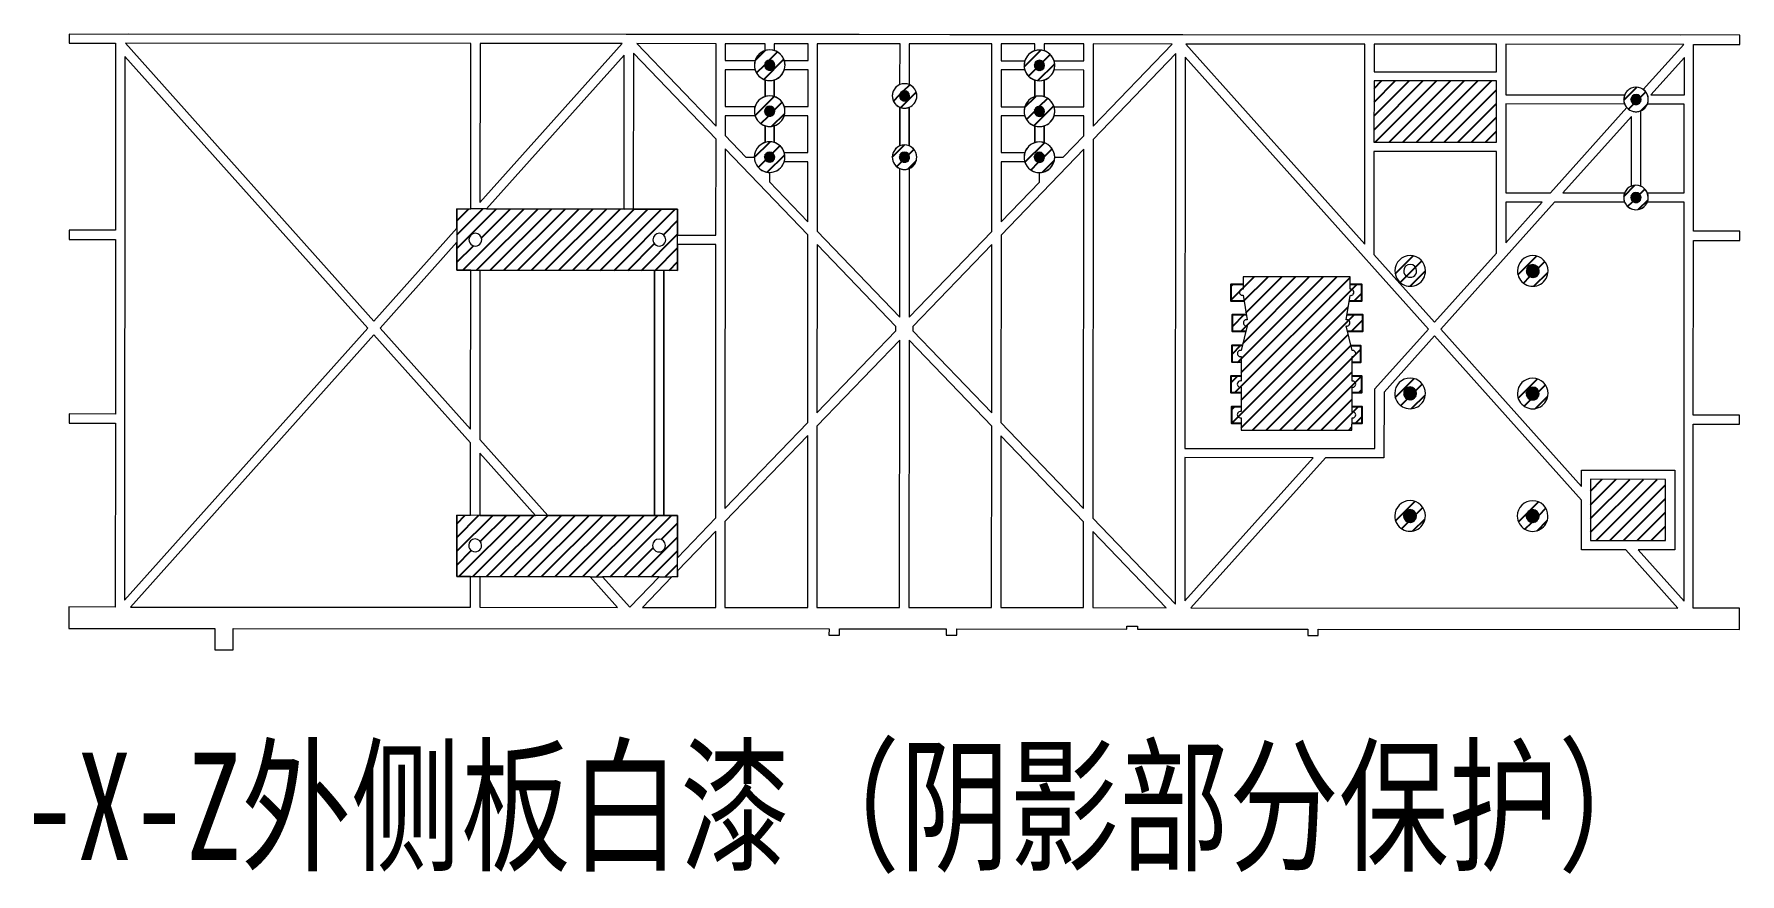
# Model space of a CAD drawing. Header units: millimetres. Extents: x 44 to 363, y 19 to 309.
# Drawn here: x 221.7 to 277.3, y 90.2 to 117.7 of the extents above; entities that cross this region are included whole.
import ezdxf

# ---------------------------------------------------------------- set-up
doc = ezdxf.new("R2010")
doc.units = ezdxf.units.MM
doc.styles.add('SLDTEXTSTYLE0', font='TXT', dxfattribs={"width": 0.75})

msp = doc.modelspace()

# ---------------------------------------------------------------- hatches: boundary and pattern name
h = msp.add_hatch()
h.set_pattern_fill('ANSI31', color=0, scale=0.1)
h.paths.add_polyline_path([(245.526, 116.645, 1), (245.856, 116.645, 1)], flags=0)
h.paths.add_polyline_path([(246.168, 116.495, 0.076321), (246.191, 116.645, 0.076321), (246.169, 116.795, 0.245091), (245.842, 117.122, 0.506548), (245.191, 116.646, 0.076321), (245.214, 116.496, 0.245091), (245.541, 116.168, 0.153536), (245.841, 116.168, 0.245091)])
h.paths.add_polyline_path([(245.526, 116.645, -1), (245.856, 116.645, -1)], flags=16)
h.paths.add_polyline_path([(246.19, 115.145, 0.076321), (246.168, 115.295, 0.858182), (245.19, 115.146, 0.076321), (245.213, 114.996, 0.858182)])
h.paths.add_polyline_path([(245.525, 115.145, -1), (245.855, 115.145, -1)], flags=16)
h.paths.add_polyline_path([(246.167, 113.795, 0.858182), (245.189, 113.646, 1), (246.189, 113.645, 0.076321)])
h.paths.add_polyline_path([(245.854, 113.645, -1), (245.524, 113.645, -1)], flags=16)
h.paths.add_polyline_path([(250.491, 115.642, 0.305614), (250.241, 116.013, 0.531846), (249.691, 115.643, 0.305615), (249.941, 115.272, 0.531845)])
h.paths.add_polyline_path([(249.926, 115.642, -1), (250.256, 115.642, -1)], flags=16)
h.paths.add_polyline_path([(249.689, 113.643, 1), (250.489, 113.642, 1)])
h.paths.add_polyline_path([(250.254, 113.642, -1), (249.924, 113.642, -1)], flags=16)
h.paths.add_polyline_path([(254.968, 116.489, 0.076321), (254.991, 116.639, 0.076321), (254.969, 116.789, 0.858182), (253.991, 116.64, 0.076321), (254.014, 116.49, 0.245091), (254.341, 116.163, 0.153536), (254.641, 116.162, 0.245091)])
h.paths.add_polyline_path([(254.326, 116.639, -1), (254.656, 116.639, -1)], flags=16)
h.paths.add_polyline_path([(254.641, 115.616, 0.153536), (254.341, 115.616, 0.327538), (253.99, 115.14, 0.076321), (254.013, 114.99, 0.245091), (254.34, 114.663, 0.153536), (254.64, 114.662, 0.24509), (254.967, 114.989, 0.076321), (254.99, 115.139, 0.076321), (254.968, 115.289, 0.245091)])
h.paths.add_polyline_path([(254.655, 115.139, -1), (254.325, 115.139, -1)], flags=16)
h.paths.add_polyline_path([(253.989, 113.64, 0.076321), (254.012, 113.49, 0.327538), (254.489, 113.139, 0.414214), (254.989, 113.639, 1)])
h.paths.add_polyline_path([(254.654, 113.639, -1), (254.324, 113.639, -1)], flags=16)
h = msp.add_hatch()
h.set_pattern_fill('ANSI31', color=0, scale=0.01)
h.paths.add_polyline_path([(245.856, 116.645, 1), (245.526, 116.645, 1)])
h.paths.add_polyline_path([(245.525, 115.145, 1), (245.855, 115.145, 1)])
h.paths.add_polyline_path([(245.854, 113.645, 1), (245.524, 113.645, 1)])
h.paths.add_polyline_path([(249.926, 115.642, 1), (250.256, 115.642, 1)])
h.paths.add_polyline_path([(250.254, 113.642, 1), (249.924, 113.642, 1)])
h.paths.add_polyline_path([(254.326, 116.639, 1), (254.656, 116.639, 1)])
h.paths.add_polyline_path([(254.325, 115.139, 1), (254.655, 115.139, 1)])
h.paths.add_polyline_path([(254.324, 113.639, 1), (254.654, 113.639, 1)])
h = msp.add_hatch()
h.set_pattern_fill('ANSI31', color=0, scale=0.1)
h.paths.add_polyline_path([(269.407, 116.13), (265.407, 116.132), (265.406, 114.132), (269.026, 114.13, -0.156174), (269.154, 114.13), (269.406, 114.13)])
h.paths.add_polyline_path([(274.92, 103.126), (272.472, 103.127), (272.471, 101.127), (274.919, 101.126)])
h = msp.add_hatch()
h.set_pattern_fill('ANSI31', color=0, scale=0.1)
h.paths.add_polyline_path([(266.087, 109.932, 1), (267.087, 109.931, 1)])
h.paths.add_polyline_path([(271.087, 109.928, 1), (270.087, 109.929, 1)])
h.paths.add_polyline_path([(270.377, 109.929, -1), (270.797, 109.929, -1)], flags=16)
h.paths.add_polyline_path([(273.553, 112.327, 1), (274.353, 112.326, 1)])
h.paths.add_polyline_path([(274.118, 112.326, -1), (273.788, 112.327, -1)], flags=16)
h.paths.add_polyline_path([(274.355, 115.526, 1), (273.555, 115.527, 1)])
h.paths.add_polyline_path([(273.79, 115.527, -1), (274.12, 115.526, -1)], flags=16)
h.paths.add_polyline_path([(270.084, 105.929, 1), (271.084, 105.928, 1)])
h.paths.add_polyline_path([(270.794, 105.929, -1), (270.374, 105.929, -1)], flags=16)
h.paths.add_polyline_path([(267.084, 105.931, 1), (266.084, 105.932, 1)])
h.paths.add_polyline_path([(266.374, 105.932, -1), (266.794, 105.931, -1)], flags=16)
h.paths.add_polyline_path([(266.082, 101.932, 1), (267.082, 101.931, 1)])
h.paths.add_polyline_path([(266.372, 101.932, -1), (266.792, 101.931, -1)], flags=16)
h.paths.add_polyline_path([(270.082, 101.929, 1), (271.082, 101.928, 1)])
h.paths.add_polyline_path([(270.792, 101.929, -1), (270.372, 101.929, -1)], flags=16)
h = msp.add_hatch()
h.set_pattern_fill('ANSI31', color=0, scale=0.01)
h.paths.add_polyline_path([(270.797, 109.929, 1), (270.377, 109.929, 1)])
h.paths.add_polyline_path([(274.118, 112.326, 1), (273.788, 112.327, 1)])
h.paths.add_polyline_path([(273.79, 115.527, 1), (274.12, 115.526, 1)])
h.paths.add_polyline_path([(270.794, 105.929, 1), (270.374, 105.929, 1)])
h.paths.add_polyline_path([(266.794, 105.931, 1), (266.374, 105.932, 1)])
h.paths.add_polyline_path([(266.372, 101.932, 1), (266.792, 101.931, 1)])
h.paths.add_polyline_path([(270.792, 101.929, 1), (270.372, 101.929, 1)])
h = msp.add_hatch()
h.set_pattern_fill('ANSI31', color=0, scale=0.1)
h.paths.add_polyline_path([(242.688, 111.947), (235.488, 111.952), (235.488, 111.32), (235.487, 109.952), (242.687, 109.947), (242.688, 110.797)])
h.paths.add_polyline_path([(236.298, 110.951, -1), (235.878, 110.952, -1)], flags=16)
h.paths.add_polyline_path([(241.878, 110.948, -1), (242.298, 110.947, -1)], flags=16)
h.paths.add_polyline_path([(242.682, 101.947), (235.482, 101.952), (235.48, 99.952), (235.93, 99.952), (242.68, 99.947)])
h.paths.add_polyline_path([(236.291, 100.971, -1), (235.871, 100.972, -1)], flags=16)
h.paths.add_polyline_path([(241.871, 100.968, -1), (242.291, 100.967, -1)], flags=16)
h = msp.add_hatch()
h.set_pattern_fill('ANSI31', color=0, scale=0.1)
h.paths.add_polyline_path([(261.136, 109.134, -1.218205), (261.137, 109.336), (261.137, 109.496), (260.751, 109.496), (260.751, 108.938), (261.168, 108.938)])
h.paths.add_polyline_path([(261.267, 108.135, -1.229369), (261.266, 108.335), (261.238, 108.509), (260.785, 108.509), (260.785, 107.951), (261.222, 107.951)])
h.paths.add_polyline_path([(261.07, 107.336), (261.112, 107.503), (260.779, 107.504), (260.779, 106.946), (261.07, 106.945), (261.07, 107.135, -1.21919)])
h.paths.add_polyline_path([(264.997, 109.496), (264.627, 109.496), (264.627, 109.333, -1.218205), (264.626, 109.132), (264.595, 108.938), (264.997, 108.938)])
h.paths.add_polyline_path([(265.03, 108.509), (264.524, 108.509), (264.495, 108.333, -1.229369), (264.495, 108.132), (264.539, 107.951), (265.03, 107.951)])
h.paths.add_polyline_path([(264.966, 107.493), (264.651, 107.494), (264.69, 107.333, -1.21919), (264.69, 107.132), (264.69, 106.936), (264.966, 106.936)])
h.paths.add_polyline_path([(264.996, 106.505), (264.69, 106.505), (264.69, 106.333, -1.218544), (264.689, 106.132), (264.689, 105.947), (264.996, 105.947)])
h.paths.add_polyline_path([(265.011, 105.504), (264.689, 105.504), (264.689, 105.333, -1.218544), (264.689, 105.132), (264.689, 104.946), (265.011, 104.946)])
h.paths.add_polyline_path([(261.069, 105.504), (260.766, 105.504), (260.766, 104.946), (261.069, 104.946), (261.069, 105.135, -1.218544), (261.069, 105.336)])
h.paths.add_polyline_path([(261.069, 106.135, -1.218544), (261.07, 106.336), (261.07, 106.505), (260.75, 106.505), (260.75, 105.947), (261.069, 105.947)])
h.paths.add_polyline_path([(264.689, 106.132, 1.218544), (264.69, 106.333), (264.69, 106.505), (264.69, 107.132, 1.21919), (264.69, 107.333), (264.651, 107.494), (264.495, 108.132, 1.229369), (264.495, 108.333), (264.524, 108.509), (264.626, 109.132, 1.218205), (264.627, 109.333), (264.627, 109.496), (264.627, 109.733), (261.137, 109.735), (261.137, 109.336, 1.218205), (261.136, 109.134), (261.168, 108.938), (261.266, 108.335, 1.229369), (261.267, 108.135), (261.222, 107.951), (261.07, 107.336, 1.21919), (261.07, 107.135), (261.07, 106.945), (261.07, 106.336, 1.218544), (261.069, 106.135), (261.069, 105.947), (261.069, 105.336, 1.218544), (261.069, 105.135), (261.069, 104.946), (261.068, 104.736), (264.688, 104.733), (264.689, 105.132, 1.218544), (264.689, 105.333), (264.689, 105.504)])

# ---------------------------------------------------------------- linework, layer by layer
at = {"color": 0, "linetype": 'Continuous', "lineweight": 18}
for p, q in [((277.343, 117.624), (222.841, 117.66)), ((222.841, 117.66), (222.841, 117.36)), ((248.613, 117.643), (224.78, 117.659)), ((275.404, 117.626), (251.571, 117.641)), ((277.343, 117.324), (277.343, 117.624)), ((222.841, 117.36), (224.352, 117.359)), ((224.352, 117.359), (224.348, 111.259)), ((224.652, 116.934), (224.64, 99.184)), ((224.652, 116.934), (224.64, 99.184)), ((232.579, 108.066), (224.652, 116.934)), ((232.579, 108.066), (224.652, 116.934)), ((224.674, 117.359), (232.78, 108.291)), ((235.942, 117.352), (224.674, 117.359)), ((235.942, 117.352), (224.674, 117.359)), ((224.674, 117.359), (232.78, 108.291)), ((235.938, 111.952), (235.942, 117.352)), ((235.938, 111.952), (235.942, 117.352)), ((236.242, 117.351), (236.239, 112.16)), ((236.242, 117.351), (236.239, 112.16)), ((236.239, 112.16), (240.876, 117.348)), ((236.239, 112.16), (240.876, 117.348)), ((240.876, 117.348), (236.242, 117.351)), ((240.876, 117.348), (236.242, 117.351)), ((240.942, 116.971), (236.454, 111.951)), ((240.942, 116.971), (236.454, 111.951)), ((240.938, 111.948), (240.942, 116.971)), ((240.938, 111.948), (240.942, 116.971)), ((241.242, 117.036), (241.238, 111.948)), ((241.242, 117.036), (241.238, 111.948)), ((243.94, 114.226), (241.242, 117.036)), ((243.94, 114.226), (241.242, 117.036)), ((241.358, 117.348), (243.94, 114.659)), ((243.942, 117.346), (241.358, 117.348)), ((241.358, 117.348), (243.94, 114.659)), ((243.942, 117.346), (241.358, 117.348)), ((243.94, 114.659), (243.942, 117.346)), ((243.94, 114.659), (243.942, 117.346)), ((244.242, 117.346), (244.242, 116.796)), ((245.542, 117.345), (244.242, 117.346)), ((245.542, 117.345), (244.242, 117.346)), ((244.242, 117.346), (244.242, 116.796)), ((245.542, 117.122), (245.542, 117.345)), ((245.542, 117.122), (245.542, 117.345)), ((245.842, 117.345), (245.842, 117.122)), ((246.942, 117.344), (245.842, 117.345)), ((246.942, 117.344), (245.842, 117.345)), ((245.842, 117.345), (245.842, 117.122)), ((246.942, 116.794), (246.942, 117.344)), ((246.942, 116.794), (246.942, 117.344)), ((247.242, 117.344), (247.238, 111.225)), ((247.242, 117.344), (247.238, 111.225)), ((249.942, 117.342), (247.242, 117.344)), ((249.942, 117.342), (247.242, 117.344)), ((249.941, 116.013), (249.942, 117.342)), ((249.941, 116.013), (249.942, 117.342)), ((250.242, 117.342), (250.241, 116.013)), ((250.242, 117.342), (250.241, 116.013)), ((252.942, 117.34), (250.242, 117.342)), ((252.942, 117.34), (250.242, 117.342)), ((252.938, 111.221), (252.942, 117.34)), ((252.938, 111.221), (252.942, 117.34)), ((253.242, 117.34), (253.242, 116.79)), ((254.342, 117.339), (253.242, 117.34)), ((254.342, 117.339), (253.242, 117.34)), ((253.242, 117.34), (253.242, 116.79)), ((254.342, 117.116), (254.342, 117.339)), ((254.342, 117.116), (254.342, 117.339)), ((254.642, 117.339), (254.642, 117.116)), ((255.942, 117.338), (254.642, 117.339)), ((255.942, 117.338), (254.642, 117.339)), ((254.642, 117.339), (254.642, 117.116)), ((255.942, 116.788), (255.942, 117.338)), ((255.942, 116.788), (255.942, 117.338)), ((256.242, 117.338), (256.24, 114.651)), ((256.242, 117.338), (256.24, 114.651)), ((256.24, 114.651), (258.826, 117.337)), ((256.24, 114.651), (258.826, 117.337)), ((258.942, 117.024), (256.24, 114.218)), ((258.942, 117.024), (256.24, 114.218)), ((258.826, 117.337), (256.242, 117.338)), ((258.826, 117.337), (256.242, 117.338)), ((258.93, 99.049), (258.942, 117.024)), ((258.93, 99.049), (258.942, 117.024)), ((259.242, 116.911), (259.233, 104.136)), ((259.242, 116.911), (259.233, 104.136)), ((267.179, 108.031), (259.242, 116.911)), ((267.179, 108.031), (259.242, 116.911)), ((259.264, 117.336), (265.104, 110.803)), ((265.108, 117.332), (259.264, 117.336)), ((265.108, 117.332), (259.264, 117.336)), ((259.264, 117.336), (265.104, 110.803)), ((265.104, 110.803), (265.108, 117.332)), ((265.104, 110.803), (265.108, 117.332)), ((269.408, 117.33), (265.408, 117.332)), ((265.408, 117.332), (265.408, 116.432)), ((269.408, 117.33), (265.408, 117.332)), ((265.408, 117.332), (265.408, 116.432)), ((269.408, 116.43), (269.408, 117.33)), ((269.408, 116.43), (269.408, 117.33)), ((269.708, 117.329), (269.707, 115.679)), ((269.708, 117.329), (269.707, 115.679)), ((275.509, 117.325), (269.708, 117.329)), ((275.509, 117.325), (269.708, 117.329)), ((274.188, 115.851), (275.509, 117.325)), ((274.188, 115.851), (275.509, 117.325)), ((275.531, 116.901), (274.434, 115.676)), ((275.531, 116.901), (274.434, 115.676)), ((275.531, 115.675), (275.531, 116.901)), ((275.531, 115.675), (275.531, 116.901)), ((275.828, 111.225), (275.832, 117.325)), ((275.832, 117.325), (277.343, 117.324)), ((244.241, 116.496), (244.241, 115.296)), ((245.214, 116.496), (244.241, 116.496)), ((245.214, 116.496), (244.241, 116.496)), ((244.241, 116.496), (244.241, 115.296)), ((244.242, 116.796), (245.215, 116.796)), ((244.242, 116.796), (245.215, 116.796)), ((246.941, 116.494), (246.168, 116.495)), ((246.941, 116.494), (246.168, 116.495)), ((246.169, 116.795), (246.942, 116.794)), ((246.169, 116.795), (246.942, 116.794)), ((246.941, 115.294), (246.941, 116.494)), ((246.941, 115.294), (246.941, 116.494)), ((253.241, 116.49), (253.241, 115.29)), ((254.014, 116.49), (253.241, 116.49)), ((253.241, 116.49), (253.241, 115.29)), ((254.014, 116.49), (253.241, 116.49)), ((253.242, 116.79), (254.015, 116.79)), ((253.242, 116.79), (254.015, 116.79)), ((255.941, 116.488), (254.968, 116.489)), ((255.941, 116.488), (254.968, 116.489)), ((254.969, 116.789), (255.942, 116.788)), ((254.969, 116.789), (255.942, 116.788)), ((255.941, 115.288), (255.941, 116.488)), ((255.941, 115.288), (255.941, 116.488)), ((265.408, 116.432), (269.408, 116.43)), ((265.408, 116.432), (269.408, 116.43)), ((245.541, 116.168), (245.541, 115.622)), ((245.541, 115.622), (245.541, 116.168)), ((245.841, 115.622), (245.841, 116.168)), ((245.841, 116.168), (245.841, 115.622)), ((254.341, 116.163), (254.341, 115.616)), ((254.341, 115.616), (254.341, 116.163)), ((254.641, 115.616), (254.641, 116.162)), ((254.641, 116.162), (254.641, 115.616)), ((265.407, 116.132), (265.406, 114.132)), ((269.407, 116.13), (265.407, 116.132)), ((269.406, 114.13), (269.407, 116.13)), ((244.241, 115.296), (245.214, 115.296)), ((244.241, 115.296), (245.214, 115.296)), ((246.168, 115.295), (246.941, 115.294)), ((246.168, 115.295), (246.941, 115.294)), ((249.941, 115.272), (249.94, 114.013)), ((249.94, 114.013), (249.941, 115.272)), ((250.24, 114.013), (250.241, 115.271)), ((250.241, 115.271), (250.24, 114.013)), ((253.241, 115.29), (254.014, 115.29)), ((253.241, 115.29), (254.014, 115.29)), ((254.968, 115.289), (255.941, 115.288)), ((254.968, 115.289), (255.941, 115.288)), ((269.707, 115.379), (269.705, 112.479)), ((269.707, 115.379), (269.705, 112.479)), ((269.707, 115.679), (273.584, 115.677)), ((269.707, 115.679), (273.584, 115.677)), ((273.584, 115.377), (269.707, 115.379)), ((273.584, 115.377), (269.707, 115.379)), ((271.165, 112.478), (273.657, 115.259)), ((271.165, 112.478), (273.657, 115.259)), ((275.53, 115.375), (274.326, 115.376)), ((275.53, 115.375), (274.326, 115.376)), ((274.434, 115.676), (275.531, 115.675)), ((274.434, 115.676), (275.531, 115.675)), ((275.528, 112.475), (275.53, 115.375)), ((275.528, 112.475), (275.53, 115.375)), ((244.24, 114.996), (244.24, 114.347)), ((245.213, 114.996), (244.24, 114.996)), ((245.213, 114.996), (244.24, 114.996)), ((244.24, 114.996), (244.24, 114.347)), ((245.54, 114.668), (245.54, 114.122)), ((245.54, 114.123), (245.54, 114.668)), ((245.84, 114.122), (245.84, 114.668)), ((245.84, 114.668), (245.84, 114.122)), ((246.94, 114.994), (246.167, 114.995)), ((246.94, 114.994), (246.167, 114.995)), ((246.94, 113.794), (246.94, 114.994)), ((246.94, 113.794), (246.94, 114.994)), ((253.24, 114.99), (253.24, 113.79)), ((254.013, 114.99), (253.24, 114.99)), ((254.013, 114.99), (253.24, 114.99)), ((253.24, 114.99), (253.24, 113.79)), ((254.34, 114.663), (254.34, 114.116)), ((254.34, 114.116), (254.34, 114.663)), ((254.64, 114.116), (254.64, 114.662)), ((254.64, 114.662), (254.64, 114.116)), ((255.94, 114.988), (254.967, 114.989)), ((255.94, 114.988), (254.967, 114.989)), ((255.94, 114.339), (255.94, 114.988)), ((255.94, 114.339), (255.94, 114.988)), ((273.805, 114.974), (271.568, 112.478)), ((273.805, 114.974), (271.568, 112.478)), ((273.803, 112.697), (273.805, 114.974)), ((273.803, 112.697), (273.805, 114.974)), ((274.105, 115.156), (274.103, 112.697)), ((274.105, 115.156), (274.103, 112.697)), ((243.938, 111.096), (243.94, 114.226)), ((243.938, 111.096), (243.94, 114.226)), ((244.24, 114.347), (244.913, 113.646)), ((244.24, 114.347), (244.913, 113.646)), ((255.266, 113.639), (255.94, 114.339)), ((255.266, 113.639), (255.94, 114.339)), ((256.24, 114.218), (256.232, 101.859)), ((256.24, 114.218), (256.232, 101.859)), ((265.406, 114.132), (269.406, 114.13)), ((244.24, 113.914), (244.232, 102.179)), ((244.24, 113.914), (244.232, 102.179)), ((246.938, 111.104), (244.24, 113.914)), ((246.938, 111.104), (244.24, 113.914)), ((244.913, 113.646), (245.189, 113.646)), ((244.913, 113.646), (245.189, 113.646)), ((246.167, 113.795), (246.94, 113.794)), ((246.167, 113.795), (246.94, 113.794)), ((255.94, 113.906), (253.238, 111.1)), ((255.94, 113.906), (253.238, 111.1)), ((253.24, 113.79), (254.013, 113.79)), ((253.24, 113.79), (254.013, 113.79)), ((254.989, 113.639), (255.266, 113.639)), ((254.99, 113.639), (255.266, 113.639)), ((255.932, 102.171), (255.94, 113.906)), ((255.932, 102.171), (255.94, 113.906)), ((265.406, 113.832), (265.404, 110.468)), ((265.406, 113.832), (265.404, 110.468)), ((269.406, 113.83), (265.406, 113.832)), ((269.406, 113.83), (265.406, 113.832)), ((269.404, 110.513), (269.406, 113.83)), ((269.404, 110.513), (269.406, 113.83)), ((245.689, 113.145), (245.689, 112.838)), ((245.689, 113.145), (245.689, 112.838)), ((246.939, 113.494), (246.166, 113.495)), ((246.939, 113.494), (246.166, 113.495)), ((246.938, 111.537), (246.939, 113.494)), ((246.938, 111.537), (246.939, 113.494)), ((249.936, 108.415), (249.939, 113.272)), ((249.936, 108.415), (249.939, 113.272)), ((250.239, 113.271), (250.236, 108.415)), ((250.239, 113.271), (250.236, 108.415)), ((253.239, 113.49), (253.238, 111.533)), ((253.239, 113.49), (253.238, 111.533)), ((254.012, 113.49), (253.239, 113.49)), ((254.012, 113.49), (253.239, 113.49)), ((254.489, 112.832), (254.489, 113.139)), ((254.489, 112.832), (254.489, 113.139)), ((245.689, 112.838), (246.938, 111.537)), ((245.689, 112.838), (246.938, 111.537)), ((253.238, 111.533), (254.489, 112.832)), ((253.238, 111.533), (254.489, 112.832)), ((269.705, 112.479), (271.165, 112.478)), ((269.705, 112.479), (271.165, 112.478)), ((271.568, 112.478), (273.582, 112.477)), ((271.568, 112.478), (273.582, 112.477)), ((274.324, 112.476), (275.528, 112.475)), ((274.324, 112.476), (275.528, 112.475)), ((235.488, 111.952), (235.487, 109.952)), ((242.688, 111.947), (235.488, 111.952)), ((235.488, 111.32), (235.488, 111.952)), ((235.488, 111.952), (235.938, 111.952)), ((236.454, 111.951), (235.938, 111.952)), ((236.454, 111.951), (240.938, 111.948)), ((241.238, 111.948), (240.938, 111.948)), ((241.238, 111.948), (242.688, 111.947)), ((242.687, 109.947), (242.688, 111.947)), ((242.688, 111.947), (242.688, 111.097)), ((271.292, 112.174), (267.582, 108.031)), ((271.292, 112.174), (267.582, 108.031)), ((269.705, 112.176), (269.704, 110.848)), ((269.705, 112.176), (269.704, 110.848)), ((269.704, 110.848), (270.89, 112.174)), ((269.704, 110.848), (270.89, 112.174)), ((270.89, 112.174), (269.705, 112.176)), ((270.89, 112.174), (269.705, 112.176)), ((273.582, 112.177), (271.292, 112.174)), ((273.582, 112.177), (271.292, 112.174)), ((275.528, 112.175), (274.324, 112.176)), ((275.528, 112.175), (274.324, 112.176)), ((275.52, 99.15), (275.528, 112.175)), ((275.52, 99.15), (275.528, 112.175)), ((232.78, 108.291), (235.488, 111.32)), ((232.78, 108.291), (235.488, 111.32)), ((235.488, 111.32), (235.488, 110.87)), ((224.348, 111.259), (222.837, 111.26)), ((222.837, 111.26), (222.837, 110.96)), ((222.837, 110.96), (224.348, 110.959)), ((224.348, 110.959), (224.344, 105.259)), ((235.488, 110.87), (232.981, 108.066)), ((235.488, 110.87), (232.981, 108.066)), ((235.487, 109.952), (235.488, 110.87)), ((242.688, 110.797), (242.687, 109.947)), ((242.688, 111.097), (243.938, 111.096)), ((242.688, 110.797), (242.688, 111.097)), ((242.688, 111.097), (243.938, 111.096)), ((243.938, 110.796), (242.688, 110.797)), ((243.938, 110.796), (242.688, 110.797)), ((243.932, 101.867), (243.938, 110.796)), ((243.932, 101.867), (243.938, 110.796)), ((246.934, 104.985), (246.938, 111.104)), ((246.934, 104.985), (246.938, 111.104)), ((247.238, 110.792), (247.234, 105.297)), ((247.238, 110.792), (247.234, 105.297)), ((247.238, 111.225), (249.936, 108.415)), ((247.238, 111.225), (249.936, 108.415)), ((249.808, 108.115), (247.238, 110.792)), ((249.808, 108.115), (247.238, 110.792)), ((250.236, 108.415), (252.938, 111.221)), ((250.236, 108.415), (252.938, 111.221)), ((252.938, 110.788), (250.363, 108.114)), ((252.938, 110.788), (250.363, 108.114)), ((252.934, 105.293), (252.938, 110.788)), ((252.934, 105.293), (252.938, 110.788)), ((253.238, 111.1), (253.234, 104.981)), ((253.238, 111.1), (253.234, 104.981)), ((275.824, 105.225), (275.827, 110.925)), ((275.827, 110.925), (277.339, 110.924)), ((277.339, 111.224), (275.828, 111.225)), ((277.339, 110.924), (277.339, 111.224)), ((265.404, 110.468), (267.381, 108.256)), ((265.404, 110.468), (267.381, 108.256)), ((267.381, 108.256), (269.404, 110.513)), ((267.381, 108.256), (269.404, 110.513)), ((235.487, 109.952), (242.687, 109.947)), ((235.937, 109.952), (235.487, 109.952)), ((235.934, 104.763), (235.937, 109.952)), ((235.934, 104.763), (235.937, 109.952)), ((235.937, 109.952), (236.237, 109.951)), ((236.237, 109.951), (236.233, 104.428)), ((236.237, 109.951), (236.233, 104.428)), ((241.937, 109.948), (236.237, 109.951)), ((241.937, 109.948), (241.932, 101.948)), ((241.932, 101.948), (241.937, 109.948)), ((242.237, 109.947), (241.937, 109.948)), ((242.232, 101.947), (242.237, 109.947)), ((242.237, 109.947), (242.232, 101.947)), ((242.687, 109.947), (242.237, 109.947)), ((261.137, 109.735), (261.137, 109.336)), ((264.627, 109.733), (261.137, 109.735)), ((264.627, 109.333), (264.627, 109.733)), ((261.136, 109.134), (261.266, 108.335)), ((264.495, 108.333), (264.626, 109.132)), ((224.64, 99.184), (232.579, 108.066)), ((224.64, 99.184), (232.579, 108.066)), ((232.981, 108.066), (235.934, 104.763)), ((232.981, 108.066), (235.934, 104.763)), ((247.234, 105.297), (249.808, 107.97)), ((247.234, 105.297), (249.808, 107.97)), ((249.808, 107.97), (249.808, 108.115)), ((249.808, 107.97), (249.808, 108.115)), ((250.363, 108.114), (250.363, 107.97)), ((250.363, 108.114), (250.363, 107.97)), ((250.363, 107.97), (252.934, 105.293)), ((250.363, 107.97), (252.934, 105.293)), ((261.267, 108.135), (261.07, 107.336)), ((264.69, 107.333), (264.495, 108.132)), ((265.433, 106.082), (267.179, 108.031)), ((265.433, 106.082), (267.179, 108.031)), ((267.582, 108.031), (272.172, 102.895)), ((267.582, 108.031), (272.172, 102.895)), ((232.78, 107.841), (224.841, 98.959)), ((232.78, 107.841), (224.841, 98.959)), ((235.933, 104.313), (232.78, 107.841)), ((235.933, 104.313), (232.78, 107.841)), ((249.936, 107.67), (247.234, 104.864)), ((249.936, 107.67), (247.234, 104.864)), ((249.93, 98.942), (249.936, 107.67)), ((249.93, 98.942), (249.936, 107.67)), ((250.236, 107.67), (250.23, 98.942)), ((250.236, 107.67), (250.23, 98.942)), ((252.934, 104.86), (250.236, 107.67)), ((252.934, 104.86), (250.236, 107.67)), ((267.381, 107.806), (265.733, 105.967)), ((267.381, 107.806), (265.733, 105.967)), ((272.172, 102.445), (267.381, 107.806)), ((272.172, 102.445), (267.381, 107.806)), ((261.07, 107.135), (261.07, 106.336)), ((264.69, 106.333), (264.69, 107.132)), ((261.069, 106.135), (261.069, 105.336)), ((264.689, 105.333), (264.689, 106.132)), ((265.431, 104.132), (265.433, 106.082)), ((265.431, 104.132), (265.433, 106.082)), ((265.733, 105.967), (265.731, 103.832)), ((265.733, 105.967), (265.731, 103.832)), ((224.344, 105.259), (222.833, 105.26)), ((222.833, 105.26), (222.833, 104.96)), ((277.335, 105.224), (275.824, 105.225)), ((277.335, 104.924), (277.335, 105.224)), ((222.833, 104.96), (224.344, 104.959)), ((224.344, 104.959), (224.34, 98.959)), ((244.232, 102.179), (246.934, 104.985)), ((244.232, 102.179), (246.934, 104.985)), ((247.234, 104.864), (247.23, 98.944)), ((247.234, 104.864), (247.23, 98.944)), ((252.93, 98.94), (252.934, 104.86)), ((252.93, 98.94), (252.934, 104.86)), ((253.234, 104.981), (255.932, 102.171)), ((253.234, 104.981), (255.932, 102.171)), ((261.069, 105.135), (261.068, 104.736)), ((261.068, 104.736), (264.688, 104.733)), ((264.688, 104.733), (264.689, 105.132)), ((275.82, 98.925), (275.823, 104.925)), ((275.823, 104.925), (277.335, 104.924)), ((235.932, 101.952), (235.933, 104.313)), ((235.932, 101.952), (235.933, 104.313)), ((236.233, 104.428), (238.448, 101.95)), ((236.233, 104.428), (238.448, 101.95)), ((246.933, 104.552), (244.232, 101.746)), ((246.933, 104.552), (244.232, 101.746)), ((246.93, 98.944), (246.933, 104.552)), ((246.93, 98.944), (246.933, 104.552)), ((253.233, 104.548), (253.23, 98.94)), ((253.233, 104.548), (253.23, 98.94)), ((255.932, 101.738), (253.233, 104.548)), ((255.932, 101.738), (253.233, 104.548)), ((259.233, 104.136), (265.431, 104.132)), ((259.233, 104.136), (265.431, 104.132)), ((236.233, 103.978), (236.232, 101.951)), ((236.233, 103.978), (236.232, 101.951)), ((238.045, 101.95), (236.233, 103.978)), ((238.045, 101.95), (236.233, 103.978)), ((259.233, 103.836), (259.23, 99.161)), ((259.233, 103.836), (259.23, 99.161)), ((259.23, 99.161), (263.417, 103.833)), ((259.23, 99.161), (263.417, 103.833)), ((263.417, 103.833), (259.233, 103.836)), ((263.417, 103.833), (259.233, 103.836)), ((263.82, 103.833), (259.431, 98.936)), ((263.82, 103.833), (259.431, 98.936)), ((265.731, 103.832), (263.82, 103.833)), ((265.731, 103.832), (263.82, 103.833)), ((272.172, 102.895), (272.173, 103.428)), ((272.172, 102.895), (272.173, 103.428)), ((272.173, 103.428), (275.22, 103.426)), ((272.173, 103.428), (275.22, 103.426)), ((272.472, 103.127), (272.471, 101.127)), ((274.92, 103.126), (272.472, 103.127)), ((274.919, 101.126), (274.92, 103.126)), ((275.22, 103.426), (275.218, 100.826)), ((275.22, 103.426), (275.218, 100.826)), ((272.171, 100.828), (272.172, 102.445)), ((272.171, 100.828), (272.172, 102.445)), ((235.482, 101.952), (235.48, 99.952)), ((235.48, 99.952), (235.482, 101.952)), ((242.682, 101.947), (235.482, 101.952)), ((235.482, 101.952), (235.932, 101.952)), ((236.232, 101.951), (235.932, 101.952)), ((236.232, 101.951), (238.045, 101.95)), ((238.448, 101.95), (238.045, 101.95)), ((238.448, 101.95), (241.932, 101.948)), ((241.932, 101.948), (242.232, 101.947)), ((242.232, 101.947), (242.682, 101.947)), ((242.68, 99.947), (242.682, 101.947)), ((242.682, 101.947), (242.681, 100.568)), ((242.681, 100.568), (243.932, 101.867)), ((242.681, 100.568), (243.932, 101.867)), ((256.232, 101.859), (258.93, 99.049)), ((256.232, 101.859), (258.93, 99.049)), ((243.931, 101.434), (242.681, 100.135)), ((243.931, 101.434), (242.681, 100.135)), ((243.93, 98.946), (243.931, 101.434)), ((243.93, 98.946), (243.931, 101.434)), ((244.232, 101.746), (244.23, 98.946)), ((244.232, 101.746), (244.23, 98.946)), ((255.93, 98.938), (255.932, 101.738)), ((255.93, 98.938), (255.932, 101.738)), ((256.231, 101.426), (256.23, 98.938)), ((256.231, 101.426), (256.23, 98.938)), ((258.622, 98.937), (256.231, 101.426)), ((258.622, 98.937), (256.231, 101.426)), ((273.619, 100.827), (272.171, 100.828)), ((273.619, 100.827), (272.171, 100.828)), ((272.471, 101.127), (274.919, 101.126)), ((275.318, 98.926), (273.619, 100.827)), ((275.318, 98.926), (273.619, 100.827)), ((274.022, 100.826), (275.52, 99.15)), ((275.218, 100.826), (274.022, 100.826)), ((275.218, 100.826), (274.022, 100.826)), ((274.022, 100.826), (275.52, 99.15)), ((242.681, 100.135), (242.681, 100.568)), ((235.48, 99.952), (242.68, 99.947)), ((235.93, 99.952), (235.48, 99.952)), ((235.93, 99.952), (236.23, 99.951)), ((235.93, 98.952), (235.93, 99.952)), ((235.93, 98.952), (235.93, 99.952)), ((236.23, 99.951), (236.23, 98.951)), ((239.834, 99.949), (236.23, 99.951)), ((236.23, 99.951), (236.23, 98.951)), ((239.834, 99.949), (240.237, 99.949)), ((240.728, 98.948), (239.834, 99.949)), ((240.728, 98.948), (239.834, 99.949)), ((240.237, 99.949), (241.127, 98.953)), ((240.237, 99.949), (241.127, 98.953)), ((242.084, 99.948), (240.237, 99.949)), ((241.127, 98.953), (242.084, 99.948)), ((241.127, 98.953), (242.084, 99.948)), ((242.5, 99.947), (241.538, 98.948)), ((242.5, 99.947), (241.538, 98.948)), ((242.084, 99.948), (242.5, 99.947)), ((242.68, 99.947), (242.5, 99.947)), ((242.681, 100.135), (242.68, 99.947)), ((222.829, 98.96), (222.828, 98.26)), ((224.34, 98.959), (222.829, 98.96)), ((224.841, 98.959), (235.93, 98.952)), ((224.841, 98.959), (235.93, 98.952)), ((236.23, 98.951), (240.728, 98.948)), ((236.23, 98.951), (240.728, 98.948)), ((241.538, 98.948), (243.93, 98.946)), ((241.538, 98.948), (243.93, 98.946)), ((244.23, 98.946), (246.93, 98.944)), ((244.23, 98.946), (246.93, 98.944)), ((247.23, 98.944), (249.93, 98.942)), ((247.23, 98.944), (249.93, 98.942)), ((250.23, 98.942), (252.93, 98.94)), ((250.23, 98.942), (252.93, 98.94)), ((253.23, 98.94), (255.93, 98.938)), ((253.23, 98.94), (255.93, 98.938)), ((256.23, 98.938), (258.622, 98.937)), ((256.23, 98.938), (258.622, 98.937)), ((259.431, 98.936), (275.318, 98.926)), ((259.431, 98.936), (275.318, 98.926)), ((277.331, 98.924), (275.82, 98.925)), ((277.33, 98.224), (277.331, 98.924)), ((222.828, 98.26), (227.583, 98.257)), ((227.583, 98.257), (227.583, 97.557)), ((228.183, 97.557), (228.183, 98.257)), ((228.183, 98.257), (247.626, 98.244)), ((247.626, 98.244), (247.625, 98.044)), ((247.625, 98.044), (247.972, 98.044)), ((247.972, 98.044), (247.972, 98.244)), ((247.972, 98.244), (251.45, 98.241)), ((251.45, 98.241), (251.45, 98.041)), ((251.45, 98.041), (251.796, 98.041)), ((251.796, 98.041), (251.796, 98.241)), ((251.796, 98.241), (257.347, 98.237)), ((257.347, 98.237), (257.347, 98.337)), ((257.347, 98.337), (257.693, 98.337)), ((257.693, 98.337), (257.693, 98.237)), ((257.693, 98.237), (263.244, 98.234)), ((263.244, 98.234), (263.244, 98.034)), ((263.244, 98.034), (263.589, 98.033)), ((263.589, 98.033), (263.589, 98.233)), ((263.589, 98.233), (277.33, 98.224)), ((227.583, 97.557), (228.183, 97.557))]:
    msp.add_line(p, q, dxfattribs=at)
at = {"color": 0}
for points in [[(261.168, 108.938), (260.751, 108.938), (260.751, 109.496), (261.137, 109.496)], [(264.627, 109.496), (264.997, 109.496), (264.997, 108.938), (264.595, 108.938)], [(261.222, 107.951), (260.785, 107.951), (260.785, 108.509), (261.238, 108.509)], [(264.524, 108.509), (265.03, 108.509), (265.03, 107.951), (264.539, 107.951)], [(261.07, 106.945), (260.779, 106.946), (260.779, 107.504), (261.112, 107.503)], [(264.651, 107.494), (264.966, 107.493), (264.966, 106.936), (264.69, 106.936)], [(261.069, 105.947), (260.75, 105.947), (260.75, 106.505), (261.07, 106.505)], [(264.69, 106.505), (264.996, 106.505), (264.996, 105.947), (264.689, 105.947)], [(261.069, 104.946), (260.766, 104.946), (260.766, 105.504), (261.069, 105.504)], [(264.689, 105.504), (265.011, 105.504), (265.011, 104.946), (264.689, 104.946)]]:
    msp.add_lwpolyline(points, dxfattribs=at)
at = {"color": 0, "linetype": 'Continuous', "lineweight": 18}
for centre, radius, start, end in [((245.691, 116.645), 0.5, 359.9621, 179.9621), ((245.691, 116.645), 0.5, 107.4197, 162.5045), ((245.691, 116.645), 0.5, 72.5045, 107.4197), ((245.691, 116.645), 0.5, 17.4197, 72.5045), ((254.491, 116.639), 0.5, 359.9621, 179.9621), ((254.491, 116.639), 0.5, 107.4197, 162.5045), ((254.491, 116.639), 0.5, 72.5045, 107.4197), ((254.491, 116.639), 0.5, 17.4197, 72.5045), ((245.691, 116.645), 0.5, 162.5045, 179.9621), ((245.691, 116.645), 0.5, 179.9621, 197.4197), ((245.691, 116.645), 0.5, 179.9621, 359.9621), ((245.691, 116.645), 0.5, 197.4197, 252.5045), ((245.691, 116.645), 0.165, 359.9621, 179.9621), ((245.691, 116.645), 0.165, 359.9621, 179.9621), ((245.691, 116.645), 0.165, 179.9621, 359.9621), ((245.691, 116.645), 0.165, 179.9621, 359.9621), ((245.691, 116.645), 0.5, 287.4197, 342.5045), ((245.691, 116.645), 0.5, 342.5045, 359.9621), ((245.691, 116.645), 0.5, 359.9621, 17.4197), ((254.491, 116.639), 0.5, 162.5045, 179.9621), ((254.491, 116.639), 0.5, 179.9621, 197.4197), ((254.491, 116.639), 0.5, 179.9621, 359.9621), ((254.491, 116.639), 0.5, 197.4197, 252.5045), ((254.491, 116.639), 0.165, 359.9621, 179.9621), ((254.491, 116.639), 0.165, 359.9621, 179.9621), ((254.491, 116.639), 0.165, 179.9621, 359.9621), ((254.491, 116.639), 0.165, 179.9621, 359.9621), ((254.491, 116.639), 0.5, 287.4197, 342.5045), ((254.491, 116.639), 0.5, 342.5045, 359.9621), ((254.491, 116.639), 0.5, 359.9621, 17.4197), ((245.691, 116.645), 0.5, 252.5045, 287.4197), ((250.091, 115.642), 0.4, 359.9621, 179.9621), ((250.091, 115.642), 0.4, 111.9863, 179.9621), ((250.091, 115.642), 0.165, 359.9621, 179.9621), ((250.091, 115.642), 0.4, 67.9377, 111.9863), ((250.091, 115.642), 0.4, 359.9621, 67.9377), ((254.491, 116.639), 0.5, 252.5045, 287.4197), ((273.955, 115.527), 0.4, 359.9621, 179.9621), ((273.955, 115.527), 0.4, 54.3129, 157.9651), ((273.955, 115.527), 0.4, 359.9621, 54.3129), ((245.69, 115.145), 0.5, 359.9621, 179.9621), ((245.69, 115.145), 0.5, 162.5045, 179.9621), ((245.69, 115.145), 0.5, 107.4197, 162.5045), ((245.69, 115.145), 0.165, 359.9621, 179.9621), ((245.69, 115.145), 0.165, 359.9621, 179.9621), ((245.69, 115.145), 0.5, 72.5045, 107.4197), ((245.69, 115.145), 0.5, 17.4197, 72.5045), ((245.69, 115.145), 0.5, 359.9621, 17.4197), ((250.091, 115.642), 0.4, 179.9621, 359.9621), ((250.091, 115.642), 0.4, 179.9621, 247.9378), ((250.091, 115.642), 0.165, 179.9621, 359.9621), ((250.091, 115.642), 0.4, 247.9378, 291.9865), ((250.091, 115.642), 0.4, 291.9865, 359.9621), ((254.49, 115.139), 0.5, 359.9621, 179.9621), ((254.49, 115.139), 0.5, 162.5045, 179.9621), ((254.49, 115.139), 0.5, 107.4197, 162.5045), ((254.49, 115.139), 0.165, 359.9621, 179.9621), ((254.49, 115.139), 0.165, 359.9621, 179.9621), ((254.49, 115.139), 0.5, 72.5045, 107.4197), ((254.49, 115.139), 0.5, 17.4197, 72.5045), ((254.49, 115.139), 0.5, 359.9621, 17.4197), ((273.955, 115.527), 0.4, 157.9378, 179.9621), ((273.955, 115.527), 0.4, 179.9621, 201.9864), ((273.955, 115.527), 0.4, 179.9621, 359.9621), ((273.955, 115.527), 0.4, 201.9864, 221.9516), ((273.955, 115.527), 0.4, 221.9516, 291.9864), ((273.955, 115.527), 0.165, 359.9621, 179.9621), ((273.955, 115.527), 0.165, 179.9621, 359.9621), ((273.955, 115.527), 0.4, 291.9864, 337.9378), ((273.955, 115.527), 0.4, 337.9378, 359.9621), ((245.69, 115.145), 0.5, 179.9621, 197.4197), ((245.69, 115.145), 0.5, 179.9621, 359.9621), ((245.69, 115.145), 0.5, 197.4197, 252.5045), ((245.69, 115.145), 0.165, 179.9621, 359.9621), ((245.69, 115.145), 0.165, 179.9621, 359.9621), ((245.69, 115.145), 0.5, 252.5045, 287.4198), ((245.69, 115.145), 0.5, 287.4198, 342.5045), ((245.69, 115.145), 0.5, 342.5045, 359.9621), ((254.49, 115.139), 0.5, 179.9621, 197.4197), ((254.49, 115.139), 0.5, 179.9621, 359.9621), ((254.49, 115.139), 0.5, 197.4197, 252.5046), ((254.49, 115.139), 0.165, 179.9621, 359.9621), ((254.49, 115.139), 0.165, 179.9621, 359.9621), ((254.49, 115.139), 0.5, 252.5046, 287.4197), ((254.49, 115.139), 0.5, 287.4197, 342.5045), ((254.49, 115.139), 0.5, 342.5045, 359.9621), ((245.689, 113.645), 0.5, 359.9621, 179.9621), ((245.689, 113.645), 0.5, 107.4064, 179.9621), ((245.689, 113.645), 0.5, 72.5045, 107.4197), ((245.689, 113.645), 0.5, 17.4197, 72.5045), ((254.489, 113.639), 0.5, 359.9621, 179.9621), ((254.489, 113.639), 0.5, 107.4197, 162.5045), ((254.489, 113.639), 0.5, 72.5045, 107.4197), ((254.489, 113.639), 0.5, 359.9621, 72.5045), ((245.689, 113.645), 0.5, 179.9621, 269.9621), ((245.689, 113.645), 0.5, 179.9621, 359.9621), ((245.689, 113.645), 0.165, 359.9621, 179.9621), ((245.689, 113.645), 0.165, 359.9621, 179.9621), ((245.689, 113.645), 0.165, 179.9621, 359.9621), ((245.689, 113.645), 0.165, 179.9621, 359.9621), ((245.689, 113.645), 0.5, 342.5045, 359.9621), ((245.689, 113.645), 0.5, 359.9621, 17.4197), ((250.089, 113.642), 0.4, 359.9621, 179.9621), ((250.089, 113.642), 0.4, 111.9863, 179.9621), ((250.089, 113.642), 0.4, 179.9621, 359.9621), ((250.089, 113.642), 0.4, 179.9621, 247.9378), ((250.089, 113.642), 0.165, 359.9621, 179.9621), ((250.089, 113.642), 0.165, 179.9621, 359.9621), ((250.089, 113.642), 0.4, 67.9377, 111.9863), ((250.089, 113.642), 0.4, 291.9865, 359.9621), ((250.089, 113.642), 0.4, 359.9621, 67.9377), ((254.489, 113.639), 0.5, 162.5045, 179.9621), ((254.489, 113.639), 0.5, 179.9621, 197.4197), ((254.489, 113.639), 0.5, 179.9621, 359.9621), ((254.489, 113.639), 0.165, 359.9621, 179.9621), ((254.489, 113.639), 0.165, 359.9621, 179.9621), ((254.489, 113.639), 0.165, 179.9621, 359.9621), ((254.489, 113.639), 0.165, 179.9621, 359.9621), ((254.489, 113.639), 0.5, 269.9621, 359.9621), ((245.689, 113.645), 0.5, 269.9621, 342.5045), ((250.089, 113.642), 0.4, 247.9378, 291.9865), ((254.489, 113.639), 0.5, 197.4064, 269.9621), ((273.953, 112.327), 0.4, 359.9621, 179.9621), ((273.953, 112.327), 0.4, 157.9378, 179.9621), ((273.953, 112.327), 0.4, 111.9864, 157.9378), ((273.953, 112.327), 0.165, 359.9621, 179.9621), ((273.953, 112.327), 0.4, 67.9378, 111.9864), ((273.953, 112.327), 0.4, 21.9864, 67.9378), ((273.953, 112.327), 0.4, 359.9621, 21.9864), ((273.953, 112.327), 0.4, 179.9621, 201.9864), ((273.953, 112.327), 0.4, 179.9621, 359.9621), ((273.953, 112.327), 0.4, 201.9864, 337.9378), ((273.953, 112.327), 0.165, 179.9621, 359.9621), ((273.953, 112.327), 0.4, 337.9378, 359.9621), ((236.088, 110.952), 0.21, 359.9621, 179.9621), ((236.088, 110.952), 0.21, 179.9621, 359.9621), ((242.088, 110.948), 0.21, 359.9621, 179.9621), ((242.088, 110.948), 0.21, 179.9621, 359.9621), ((266.587, 109.931), 0.5, 359.9621, 179.9621), ((266.587, 109.931), 0.5, 359.9621, 179.9621), ((270.587, 109.929), 0.5, 359.9621, 179.9621), ((270.587, 109.929), 0.5, 359.9621, 179.9621), ((266.587, 109.931), 0.5, 179.9621, 359.9621), ((266.587, 109.931), 0.5, 179.9621, 359.9621), ((266.587, 109.931), 0.21, 359.9621, 179.9621), ((266.587, 109.931), 0.21, 179.9621, 359.9621), ((270.587, 109.929), 0.5, 179.9621, 359.9621), ((270.587, 109.929), 0.5, 179.9621, 359.9621), ((270.587, 109.929), 0.21, 359.9621, 179.9621), ((270.587, 109.929), 0.21, 179.9621, 359.9621), ((261.116, 109.235), 0.102, 78.7103, 281.1827), ((264.646, 109.233), 0.102, 258.7415, 101.2139), ((261.246, 108.235), 0.102, 78.3636, 281.8604), ((264.516, 108.233), 0.103, 258.0638, 101.5606), ((261.05, 107.235), 0.102, 78.6507, 281.2139), ((264.71, 107.233), 0.102, 258.7103, 101.2735), ((261.049, 106.235), 0.103, 78.7103, 281.2139), ((264.709, 106.233), 0.102, 258.7103, 101.2139), ((266.584, 105.931), 0.5, 359.9621, 179.9621), ((266.584, 105.931), 0.5, 359.9621, 179.9621), ((270.584, 105.929), 0.5, 359.9621, 179.9621), ((270.584, 105.929), 0.5, 359.9621, 179.9621), ((266.584, 105.931), 0.5, 179.9621, 359.9621), ((266.584, 105.931), 0.5, 179.9621, 359.9621), ((266.584, 105.931), 0.21, 359.9621, 179.9621), ((266.584, 105.931), 0.21, 179.9621, 359.9621), ((270.584, 105.929), 0.5, 179.9621, 359.9621), ((270.584, 105.929), 0.5, 179.9621, 359.9621), ((270.584, 105.929), 0.21, 359.9621, 179.9621), ((270.584, 105.929), 0.21, 179.9621, 359.9621), ((261.049, 105.235), 0.103, 78.7103, 281.2139), ((264.709, 105.233), 0.102, 258.7103, 101.2139), ((266.582, 101.931), 0.5, 359.9621, 179.9621), ((266.582, 101.931), 0.5, 359.9621, 179.9621), ((270.582, 101.929), 0.5, 359.9621, 179.9621), ((270.582, 101.929), 0.5, 359.9621, 179.9621), ((266.582, 101.931), 0.5, 179.9621, 359.9621), ((266.582, 101.931), 0.5, 179.9621, 359.9621), ((266.582, 101.931), 0.21, 359.9621, 179.9621), ((266.582, 101.931), 0.21, 179.9621, 359.9621), ((270.582, 101.929), 0.5, 179.9621, 359.9621), ((270.582, 101.929), 0.5, 179.9621, 359.9621), ((270.582, 101.929), 0.21, 359.9621, 179.9621), ((270.582, 101.929), 0.21, 179.9621, 359.9621), ((236.081, 100.972), 0.21, 359.9621, 179.9621), ((236.081, 100.972), 0.21, 179.9621, 359.9621), ((242.081, 100.968), 0.21, 359.9621, 179.9621), ((242.081, 100.968), 0.21, 179.9621, 359.9621)]:
    msp.add_arc(centre, radius, start, end, dxfattribs=at)

# ---------------------------------------------------------------- texts
at = {"color": 0, "linetype": 'Continuous', "lineweight": 0, "insert": (221.31, 94.205), "char_height": 3.5, "attachment_point": 1, "style": 'SLDTEXTSTYLE0'}
msp.add_mtext('-X{\\fSimSun|b0|i0|c134|p2;-}Z{\\fSimSun|b0|i0|c134|p2;外侧板白漆（阴影部分保护）}', dxfattribs=at)

doc.saveas('drawing.dxf')
